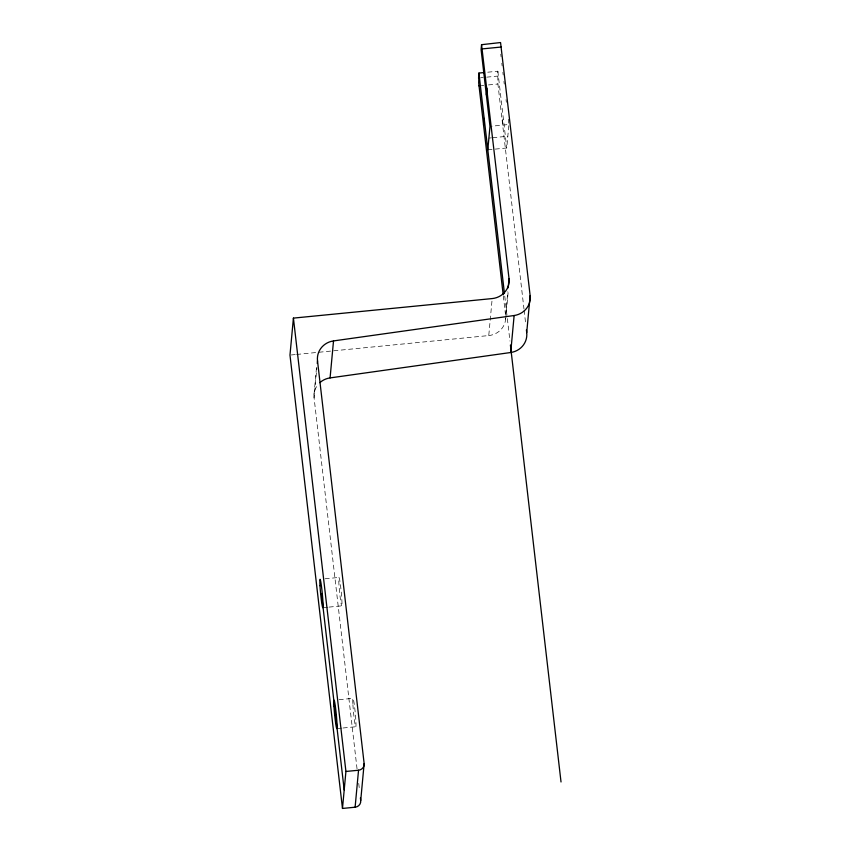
<?xml version="1.0" encoding="UTF-8"?>
<svg xmlns="http://www.w3.org/2000/svg" width="851" height="851" viewBox="0 0 851 851"><rect width="100%" height="100%" fill="white"/><g stroke="black" fill="none" stroke-linecap="round" stroke-linejoin="round"><path stroke-width="0.64" stroke-dasharray="4.25 3.19" d="M487.751 72.197L497.846 71.207L497.856 83.451L523.971 308.913M314.019 394.321L316.593 366.59M357.048 768.857L314.072 397.8L316.891 367.419M502.473 123.289L503.101 116.544M318.944 352.25L488.761 335.56L492.197 298.573M487.804 149.84L506.739 147.978L508.919 124.491L491.25 126.235M505.717 314.242L507.802 291.787M505.643 319.136L508.217 291.404M480.826 77.739L483.198 77.505M486.74 77.154L497.399 76.111M481.358 85.632L483.719 85.398M488.453 84.93L497.92 84.004M488.899 138.096L491.421 137.851M492.686 137.724L507.824 136.234M291.297 354.963L295.244 354.58M296.563 354.452L317.625 352.378M325.071 578.797L338.953 577.435M324.071 607.593L327.858 607.22M329.114 607.093L341.74 605.859A14.286 0.83 84.4 0 0 340.496 585.286A14.286 0.83 84.4 0 0 338.921 583.807A14.286 0.83 84.4 0 0 341.719 605.838M339.07 699.692L352.952 698.331M338.07 728.488L341.857 728.116M343.113 727.988L355.739 726.754M500.782 54.198L501.079 56.794M501.824 63.272L502.122 65.857M502.877 72.335L503.175 74.931M503.93 81.398L504.228 83.994M506.037 99.61L506.334 102.226M508.313 119.257L508.77 123.182M497.846 71.207L506.739 147.978M524.12 310.232L525.492 322.072M504.76 296.169L507.207 317.295M507.356 318.614L509.951 341.06M503.313 295.861L505.441 314.253M358.728 783.377L359.494 789.983M314.072 397.8A19.052 18.222 5.3 0 1 317.88 384.748M505.696 318.285A19.052 18.222 5.3 0 1 488.761 335.56M352.92 704.702A14.286 0.83 84.4 0 0 355.718 726.733A14.286 0.83 84.4 0 0 354.505 706.181A14.286 0.83 84.4 0 0 352.92 704.702"/><path stroke-width="1.28" d="M483.964 72.569L478.922 73.069L478.688 82.877L503.164 294.552M481.549 44.688L509.026 278.585A19.052 18.222 5.3 0 1 492.197 298.573L293.414 318.114L289.978 355.101L342.485 808.45L355.112 807.205A6.351 6.074 5.3 0 0 360.718 800.546L364.143 763.56L317.508 360.824A19.052 18.222 5.3 0 1 333.518 340.921L514.132 315.519A19.052 18.222 5.3 0 0 530.141 295.627L500.558 42.55L481.549 44.688L481.092 49.581L489.985 126.352L487.804 149.84M317.263 363.462L317.508 360.824M319.816 382.684A19.052 18.222 5.3 0 1 330.082 377.908L333.518 340.921M342.485 808.45L345.921 771.463L293.414 318.114M355.112 807.205L358.537 770.229A6.351 6.074 5.3 0 0 364.143 763.56M483.538 125.15L484.166 118.406M486.346 94.918L486.974 88.174M508.164 287.829L509.026 278.585M330.082 377.908L510.706 352.505L514.132 315.519M510.706 352.505A19.052 18.222 5.3 0 0 526.716 332.603L530.141 295.627M482.421 48.879L501.356 47.018M478.464 77.973L479.645 77.856M478.996 85.866L480.177 85.749M345.921 771.463L358.537 770.229M526.407 329.975L526.716 332.603M478.922 73.069L504.452 293.531M510.409 345.017L561.022 781.973M360.409 797.908L360.718 800.546M321.444 593.509L344.198 789.962M319.987 585.669A14.286 0.83 84.4 0 0 322.795 607.699A14.286 0.83 84.4 0 0 321.572 587.147A14.286 0.83 84.4 0 0 319.987 585.669M333.986 706.564A14.286 0.83 84.4 0 0 336.794 728.594A14.286 0.83 84.4 0 0 335.571 708.043A14.286 0.83 84.4 0 0 333.986 706.564"/></g></svg>
